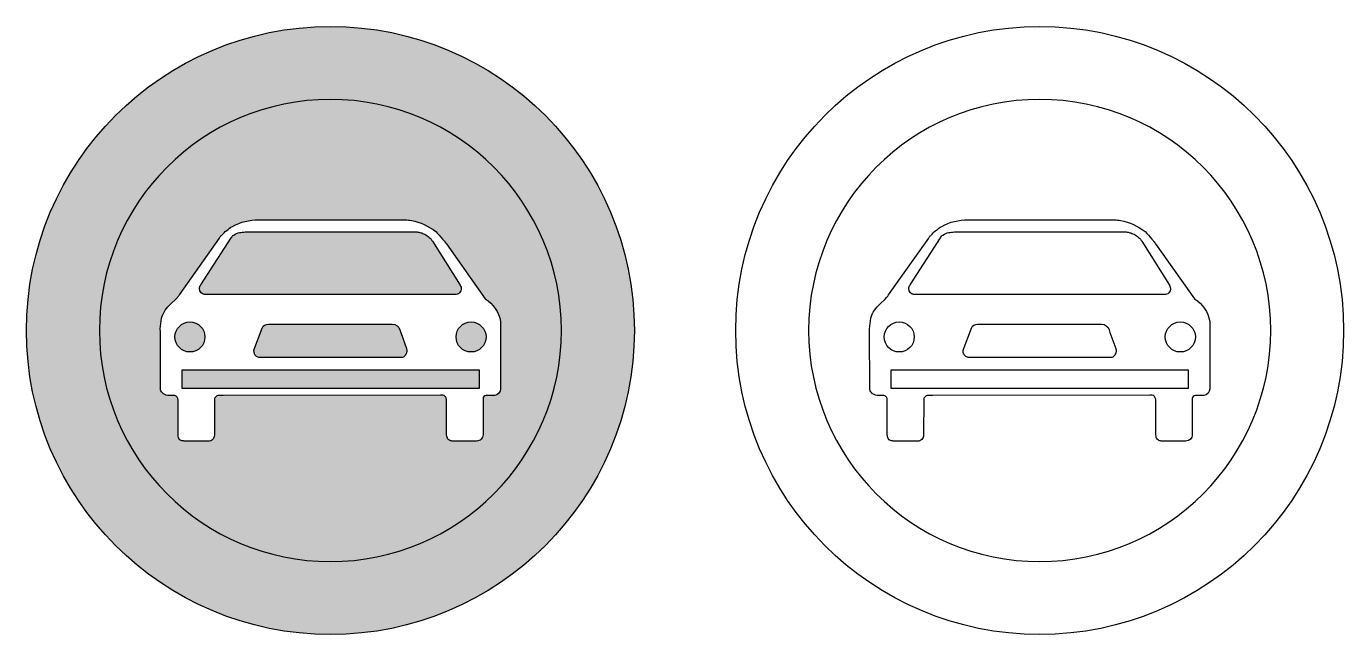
# Model space of a CAD drawing. Extents: x 156 to 1456, y 0 to 600.
import ezdxf

# ---------------------------------------------------------------- set-up
doc = ezdxf.new("R2010")
doc.units = 0
doc.header["$MEASUREMENT"] = 0

msp = doc.modelspace()

# ---------------------------------------------------------------- hatches: boundary and pattern name
h = msp.add_hatch(color=1)
edge = h.paths.add_edge_path()
edge.add_arc((456.4915, 300), 299.9985, 0, 180, ccw=False)
edge.add_arc((456.4915, 300), 299.9985, -180, 0, ccw=False)
edge = h.paths.add_edge_path(flags=16)
edge.add_arc((456.4915, 300), 227.9985, 180, 360)
edge.add_arc((456.4915, 300), 227.9985, 0, 180)
h = msp.add_hatch(color=7)
edge = h.paths.add_edge_path()
edge.add_arc((456.4915, 300), 227.9985, 180, 360)
edge.add_arc((456.4915, 300), 227.9985, 0, 180)
edge = h.paths.add_edge_path(flags=16)
edge.add_arc((529.3521135348935, 378.7169488697691), 30.52437174878407, 76.57312462506928, 82.28476650951319, ccw=False)
edge.add_arc((526.867937065564, 355.2220686478026), 54.03944218585855, 51.59244586214578, 79.79730424830672, ccw=False)
edge.add_arc((496.2680918369261, 331.7715777877329), 91.90866647506596, 39.48733418864191, 45.716120240212206, ccw=False)
edge.add_line((567.2, 390.217), (567.8499999999999, 389.498))
edge.add_arc((527.179607085842, 355.9900898650457), 52.69592869856418, 35.59384852073788, 39.48475189875069, ccw=False)
edge.add_arc((558.3545572308391, 376.4181494650813), 15.53164353623389, 35.74769545303491, 41.260434050792526, ccw=False)
edge.add_line((570.96, 385.492), (609.28, 331.229))
edge.add_arc((592.4928268511297, 303.6285849584808), 32.30467602057439, 9.547847373792308, 58.691122709579815, ccw=False)
edge.add_line((624.3499999999999, 308.987), (624.3499999999999, 244.719))
edge.add_line((624.3499999999999, 244.719), (624.3399999999999, 242.413))
edge.add_arc((617.7730259295629, 242.4209623394304), 6.566978897532826, 277.1464762622955, 359.9305299189613, ccw=False)
edge.add_line((618.5899999999999, 235.905), (610.23, 235.885))
edge.add_arc((610.2019977034909, 232.7830023383453), 3.102124049989174, 89.48279463669796, 179.4828802452718)
edge.add_line((607.0999999999999, 232.811), (607.1099999999999, 197.398))
edge.add_arc((600.5617713253012, 197.4021938253012), 6.548230017670239, 269.8095046525613, 359.9633048158738, ccw=False)
edge.add_line((600.54, 190.854), (579.81, 190.875))
edge.add_arc((578.2458840234542, 217.0548044254702), 26.22648696535533, 267.7800903219958, 273.4190798919209, ccw=False)
edge.add_arc((583.5236119693701, 229.9987686351623), 39.65340132126136, 258.8713427934686, 260.86764914870855, ccw=False)
edge.add_arc((576.3097278451388, 197.0328749260389), 5.958123715942828, 249.3649458000942, 265.7675471150155, ccw=False)
edge.add_arc((576.6955622338461, 196.1093360133121), 5.274680084998754, 193.6562945230919, 241.88614296604618, ccw=False)
edge.add_arc((585.8813340958264, 198.6238754775718), 14.79699115392087, 178.4156173433526, 194.7201024381569, ccw=False)
edge.add_line((571.0899999999999, 199.033), (571.0899999999999, 228.29))
edge.add_arc((546.0726000400371, 229.5918777625938), 25.05125119560869, 357.0210782256255, 366.3532497955598)
edge.add_arc((564.8445099191092, 231.329915333065), 6.212162250737006, 9.582135470532226, 35.68900658457998)
edge.add_arc((567.3689022642469, 232.8675518925675), 3.272491328976836, 39.61099031164112, 87.52885161466773)
edge.add_arc((566.5525307271131, 221.0501393501593), 15.11721243074381, 86.36866302549448, 95.24726466048577)
edge.add_line((565.1700000000001, 236.104), (350.8299999999999, 235.885))
edge.add_line((350.8299999999999, 235.885), (350.55, 235.895))
edge.add_line((350.55, 235.895), (346.1199999999999, 235.882))
edge.add_arc((345.9053041329162, 232.9024817156326), 2.987243465508401, 85.87854755573271, 119.5951365502327)
edge.add_arc((346.3842847616782, 231.5804004175312), 4.379781937107969, 116.5005209677623, 164.1990282607495)
edge.add_arc((344.6957164079079, 231.9409218464098), 2.659247530196602, 161.7659238787217, 185.7824179924154)
edge.add_line((342.05, 231.673), (341.98, 197.25))
edge.add_line((341.98, 197.25), (341.98, 196.638))
edge.add_arc((336.2023791975486, 196.6501167492172), 5.777633507979833, 268.68710379461055, 359.87984023225, ccw=False)
edge.add_line((336.0699999999999, 190.874), (314.8200000000001, 190.875))
edge.add_arc((313.3063267266348, 225.2511699955478), 34.40947936748391, 267.8909426725174, 272.5212554022505, ccw=False)
edge.add_arc((319.2282917396938, 233.8106417044115), 43.54307843433487, 258.8124341967053, 260.49785084034517, ccw=False)
edge.add_arc((312.5441482599168, 201.8700743501356), 10.91853682202505, 251.4466170646714, 260.70174950167444, ccw=False)
edge.add_arc((311.2377335272096, 196.0364528910226), 5.010633619373619, 181.949477178067, 244.3656315849108, ccw=False)
edge.add_arc((312.6958472651293, 197.3138954262312), 6.625977816238234, 175.5326447604341, 192.6220029610107, ccw=False)
edge.add_line((306.09, 197.83), (306.1, 199.033))
edge.add_line((306.1, 199.033), (306.1, 229.415))
edge.add_arc((276.6490661591422, 230.8373812658875), 29.48526195515537, 357.2349546844294, 363.7854240365086)
edge.add_arc((301.6996892727759, 231.4173278676352), 4.579018297612858, 17.36537094110427, 96.26492722838974)
edge.add_line((301.2, 235.969), (296.1389999999999, 235.962))
edge.add_arc((297.0011056201806, 245.1662172721034), 9.244503323187974, 224.1677809764841, 264.6490483115495, ccw=False)
edge.add_arc((294.8519340504654, 242.7451124317145), 6.020717299155163, 180.9242044585521, 221.8908131138716, ccw=False)
edge.add_line((288.832, 242.648), (288.6439999999999, 298.846))
edge.add_line((288.6439999999999, 298.846), (288.6339999999999, 301.688))
edge.add_line((288.6339999999999, 301.688), (289.7689999999999, 312.25))
edge.add_arc((318.211769086327, 303.3585746313669), 29.80014359670261, 129.8736347424947, 162.6403597572981, ccw=False)
edge.add_arc((297.7395253174693, 328.0842469869871), 2.304762111387368, 306.3933696252093, 326.4354767975934)
edge.add_line((299.66, 326.81), (303.38, 330.361))
edge.add_arc((297.759408749152, 336.540910690242), 8.353582593622702, 312.2863292213434, 319.1682104713451)
edge.add_line((304.08, 331.079), (305.4299999999999, 332.483))
edge.add_arc((290.3688210315732, 345.6349738148631), 19.99533763520448, 318.8713460679364, 328.6227908978038)
edge.add_line((307.4400000000001, 335.224), (346.9400000000001, 391.134))
edge.add_line((346.9400000000001, 391.134), (347.0599999999999, 391.336))
edge.add_arc((362.7688297470709, 381.3929656223478), 18.59116092818394, 137.7376963105114, 147.6678948404987, ccw=False)
edge.add_arc((386.9614243043343, 358.6107097041291), 51.82048164569198, 121.57173380795791, 137.084894147524, ccw=False)
edge.add_arc((385.0093346893885, 356.5455418470816), 52.62953037681791, 89.20452675174897, 118.58265071020239, ccw=False)
edge.add_line((385.74, 409.17), (530.49, 409.17))
edge.add_arc((530.87347962735, 393.2348155949091), 15.93979794880868, 80.697857845167, 91.37855475304161, ccw=False)
edge = h.paths.add_edge_path(flags=0)
edge.add_arc((537.2395935410442, 368.5667593624984), 29.1644055017217, 67.45816296872408, 75.28028388497262, ccw=False)
edge.add_arc((540.6436226009736, 377.1736944084873), 19.91068780628011, 36.05727693337627, 67.01046632016659, ccw=False)
edge.add_line((556.74, 388.893), (557.1700000000001, 388.1369999999999))
edge.add_line((557.1700000000001, 388.1369999999999), (584.51, 344.607))
edge.add_arc((568.8714622688179, 335.7166640905212), 17.98893923923733, 23.407172428382694, 29.617751837808726, ccw=False)
edge.add_arc((579.7717851738074, 341.2646475679983), 5.831535306727854, -82.13271153834143, 15.90765782007702, ccw=False)
edge.add_arc((578.9699999999999, 353.6983510998519), 18.28050565985184, 264.9787659148763, 275.0212340851237, ccw=False)
edge.add_line((577.3699999999999, 335.4880000000001), (380.5899999999999, 335.4880000000001))
edge.add_line((380.5899999999999, 335.4880000000001), (332.1099999999999, 335.614))
edge.add_arc((332.2291451587454, 339.7747219982119), 4.162427550751657, 249.7726225535728, 268.35974387491467, ccw=False)
edge.add_arc((333.1750099227958, 341.3127208176172), 5.943262460298509, 157.1040456361799, 246.3407512689946, ccw=False)
edge.add_arc((346.0216357444799, 332.7087980244471), 21.32711424277713, 144.3563783669683, 149.2131186455547, ccw=False)
edge.add_line((328.6900000000001, 345.1369999999999), (358.5799999999999, 391.468))
edge.add_arc((366.8534513890123, 386.5155899087115), 9.642425192794992, 127.0036833746187, 149.0956580667047, ccw=False)
edge.add_arc((370.2561182151611, 380.0599080354642), 16.88631257261087, 101.70619747337469, 123.03712018400509, ccw=False)
edge.add_arc((368.4732861079293, 387.1788380552349), 9.558477650889632, 97.29239700656649, 99.89942586727233, ccw=False)
edge.add_arc((368.1259337593653, 393.4774416042305), 3.29826002887756, 91.84054661570059, 105.2209846041917, ccw=False)
edge.add_arc((377.5741912108071, 336.7418855977256), 60.78764125462041, 93.5785653515207, 99.04285951422122, ccw=False)
edge.add_line((373.78, 397.411), (536.03, 397.371))
edge.add_line((536.03, 397.371), (541.06, 397.284))
edge.add_arc((538.8590515006911, 368.900656642118), 28.46855026986856, 78.26323191740858, 85.56594834759147, ccw=False)
h.paths.add_polyline_path([(603.1600000000001, 261.202), (603.1600000000001, 242.636), (310.04, 242.636), (310.04, 261.202)], flags=0)
edge = h.paths.add_edge_path(flags=0)
edge.add_arc((387.8212453978107, 279.8479249926701), 6.917069660688887, 174.1661829751031, 252.7495952443213, ccw=False)
edge.add_line((380.9400000000001, 280.551), (389.22, 302.44))
edge.add_arc((394.6522854336151, 300.4495350733364), 5.785471083372898, 83.9704423873028, 159.8764634171345, ccw=False)
edge.add_arc((395.905881684476, 296.595819966402), 9.628866566128426, 87.05849757980673, 93.84615382864882, ccw=False)
edge.add_line((396.4000000000001, 306.212), (515.1099999999999, 306.212))
edge.add_arc((516.3381344379256, 287.628834866246), 18.6237037290113, 86.36154852881049, 93.78109649173308, ccw=False)
edge.add_arc((517.7469488811656, 298.6600638395629), 7.558344142928536, 15.225296418926803, 91.72063715313891, ccw=False)
edge.add_line((525.04, 300.645), (525.8399999999999, 298.174))
edge.add_line((525.8399999999999, 298.174), (531.7, 282.322))
edge.add_arc((523.9530957711645, 280.2151878514522), 8.028273946498011, -53.92936804779532, 15.2139453322431, ccw=False)
edge.add_arc((521.9105012582844, 300.0031263039506), 27.1350968306336, 279.5233703884536, 284.44638316426597, ccw=False)
edge.add_line((526.4000000000001, 273.242), (385.77, 273.242))
edge = h.paths.add_edge_path(flags=0)
edge.add_arc((595.295, 293.615), 14.81499999999994, 0, 180, ccw=False)
edge.add_arc((595.295, 293.615), 14.81499999999994, -180, 0, ccw=False)
edge = h.paths.add_edge_path(flags=0)
edge.add_arc((317.875, 293.615), 14.81500000000005, 0, 180, ccw=False)
edge.add_arc((317.875, 293.615), 14.81500000000005, -180, 0, ccw=False)

# ---------------------------------------------------------------- linework, layer by layer
at = {"color": 1}
msp.add_lwpolyline([(156.4930000000001, 300, -1), (756.49, 300, -1)], format="xyb", close=True, dxfattribs=at)
for points in [[(856.493, 300, -1), (1456.49, 300, -1)], [(228.4930000000001, 300, 1), (684.49, 300, 1)], [(928.493, 300, 1), (1384.49, 300, 1)], [(533.45, 408.965, -0.0249269), (536.44, 408.407, -0.123692), (560.44, 397.568, -0.0271849), (567.2, 390.217), (567.8499999999999, 389.498, -0.0169789), (570.03, 386.661, -0.0240585), (570.96, 385.492), (609.28, 331.229, -0.217776), (624.3499999999999, 308.987), (624.3499999999999, 244.719), (624.3399999999999, 242.413, -0.377789), (618.5899999999999, 235.905), (610.23, 235.885, 0.414214), (607.0999999999999, 232.811), (607.1099999999999, 197.398, -0.415), (600.54, 190.854), (579.81, 190.875, -0.0246097), (577.23, 190.848, -0.00871075), (575.8699999999999, 191.091, -0.0716923), (574.21, 191.457, -0.213605), (571.5699999999999, 194.864, -0.071262), (571.0899999999999, 199.033), (571.0899999999999, 228.29, 0.0407418), (570.97, 232.364, 0.114408), (569.8900000000001, 234.954, 0.212182), (567.51, 236.137, 0.0387596), (565.1700000000001, 236.104), (350.8299999999999, 235.885), (350.55, 235.895), (346.1199999999999, 235.882, 0.148187), (344.4300000000001, 235.5, 0.211182), (342.1700000000001, 232.773, 0.105177), (342.05, 231.673), (341.98, 197.25), (341.98, 196.638, -0.420324), (336.0699999999999, 190.874), (314.8200000000001, 190.875, -0.0202063), (312.04, 190.865, -0.00735415), (310.78, 191.095, -0.0404051), (309.0700000000001, 191.519, -0.279281), (306.23, 195.866, -0.0747049), (306.09, 197.83), (306.1, 199.033), (306.1, 229.415, 0.0285896), (306.0700000000001, 232.784, 0.358542), (301.2, 235.969), (296.1389999999999, 235.962, -0.178493), (290.37, 238.725, -0.180679), (288.832, 242.648), (288.6439999999999, 298.846), (288.6339999999999, 301.688), (289.7689999999999, 312.25, -0.143954), (299.107, 326.229, 0.08767380000000001), (299.66, 326.81), (303.38, 330.361, 0.0300369), (304.08, 331.079), (305.4299999999999, 332.483, 0.04257440000000001), (307.4400000000001, 335.224), (346.9400000000001, 391.134), (347.0599999999999, 391.336, -0.04335580000000001), (349.01, 393.896, -0.06779249999999999), (359.8299999999999, 402.761, -0.128893), (385.74, 409.17), (530.49, 409.17, -0.0466371)], [(1233.45, 408.965, -0.0249269), (1236.44, 408.407, -0.123692), (1260.44, 397.568, -0.0271849), (1267.2, 390.217), (1267.85, 389.498, -0.0169789), (1270.03, 386.661, -0.0240585), (1270.96, 385.492), (1309.28, 331.229, -0.217776), (1324.35, 308.987), (1324.35, 244.719), (1324.34, 242.413, -0.377789), (1318.59, 235.905), (1310.23, 235.885, 0.414214), (1307.1, 232.811), (1307.11, 197.398, -0.415), (1300.54, 190.854), (1279.81, 190.875, -0.0246097), (1277.23, 190.848, -0.00871075), (1275.87, 191.091, -0.0716923), (1274.21, 191.457, -0.213605), (1271.57, 194.864, -0.071262), (1271.09, 199.033), (1271.09, 228.29, 0.0407418), (1270.97, 232.364, 0.114408), (1269.89, 234.954, 0.212182), (1267.51, 236.137, 0.0387596), (1265.17, 236.104), (1050.83, 235.885), (1050.55, 235.895), (1046.12, 235.882, 0.148187), (1044.43, 235.5, 0.211182), (1042.17, 232.773, 0.105177), (1042.05, 231.673), (1041.98, 197.25), (1041.98, 196.638, -0.420324), (1036.07, 190.874), (1014.82, 190.875, -0.0202063), (1012.04, 190.865, -0.00735415), (1010.78, 191.095, -0.0404051), (1009.07, 191.519, -0.279281), (1006.23, 195.866, -0.0747049), (1006.09, 197.83), (1006.1, 199.033), (1006.1, 229.415, 0.0285896), (1006.07, 232.784, 0.358542), (1001.2, 235.969), (996.1389999999999, 235.962, -0.178493), (990.37, 238.725, -0.180679), (988.832, 242.648), (988.6439999999999, 298.846), (988.6339999999999, 301.688), (989.7689999999999, 312.25, -0.143954), (999.107, 326.229, 0.08767380000000001), (999.66, 326.81), (1003.38, 330.361, 0.0300369), (1004.08, 331.079), (1005.43, 332.483, 0.04257440000000001), (1007.44, 335.224), (1046.94, 391.134), (1047.06, 391.336, -0.04335580000000001), (1049.01, 393.896, -0.06779249999999999), (1059.83, 402.761, -0.128893), (1085.74, 409.17), (1230.49, 409.17, -0.0466371)], [(544.6500000000001, 396.774, -0.03414369999999999), (548.4200000000001, 395.503, -0.135886), (556.74, 388.893), (557.1700000000001, 388.1369999999999), (584.51, 344.607, -0.0271054), (585.3800000000001, 342.8630000000001, -0.455939), (580.5699999999999, 335.4880000000001, -0.0438466), (577.3699999999999, 335.4880000000001), (380.5899999999999, 335.4880000000001), (332.1099999999999, 335.614, -0.0812799), (330.79, 335.869, -0.410317), (327.7, 343.625, -0.0211947), (328.6900000000001, 345.1369999999999), (358.5799999999999, 391.468, -0.0966941), (361.05, 394.216, -0.09334339999999999), (366.8299999999999, 396.595, -0.0113758), (367.26, 396.66, -0.0584496), (368.02, 396.774, -0.023847), (373.78, 397.411), (536.03, 397.371), (541.06, 397.284, -0.0318749)], [(1244.65, 396.774, -0.03414369999999999), (1248.42, 395.503, -0.135886), (1256.74, 388.893), (1257.17, 388.1369999999999), (1284.51, 344.607, -0.0271054), (1285.38, 342.8630000000001, -0.455939), (1280.57, 335.4880000000001, -0.0438466), (1277.37, 335.4880000000001), (1080.59, 335.4880000000001), (1032.11, 335.614, -0.0812799), (1030.79, 335.869, -0.410317), (1027.7, 343.625, -0.0211947), (1028.69, 345.1369999999999), (1058.58, 391.468, -0.0966941), (1061.05, 394.216, -0.09334339999999999), (1066.83, 396.595, -0.0113758), (1067.26, 396.66, -0.0584496), (1068.02, 396.774, -0.023847), (1073.78, 397.411), (1236.03, 397.371), (1241.06, 397.284, -0.0318749)], [(303.0599999999999, 293.615, -1), (332.6900000000001, 293.615, -1)], [(385.77, 273.242, -0.356986), (380.9400000000001, 280.551), (389.22, 302.44, -0.343869), (395.26, 306.203, -0.0296254), (396.4000000000001, 306.212), (515.1099999999999, 306.212, -0.0323852), (517.52, 306.215, -0.346747), (525.04, 300.645), (525.8399999999999, 298.174), (531.7, 282.322, -0.311194), (528.6800000000001, 273.726, -0.021484), (526.4000000000001, 273.242)], [(580.48, 293.615, -1), (610.1099999999999, 293.615, -1)], [(1003.06, 293.615, -1), (1032.69, 293.615, -1)], [(1085.77, 273.242, -0.356986), (1080.94, 280.551), (1089.22, 302.44, -0.343869), (1095.26, 306.203, -0.0296254), (1096.4, 306.212), (1215.11, 306.212, -0.0323852), (1217.52, 306.215, -0.346747), (1225.04, 300.645), (1225.84, 298.174), (1231.7, 282.322, -0.311194), (1228.68, 273.726, -0.021484), (1226.4, 273.242)], [(1280.48, 293.615, -1), (1310.11, 293.615, -1)]]:
    msp.add_lwpolyline(points, format="xyb", close=True)
for points in [[(603.1600000000001, 261.202), (603.1600000000001, 242.636), (310.04, 242.636), (310.04, 261.202)], [(1303.16, 261.202), (1303.16, 242.636), (1010.04, 242.636), (1010.04, 261.202)]]:
    msp.add_lwpolyline(points, close=True)

doc.saveas('drawing.dxf')
